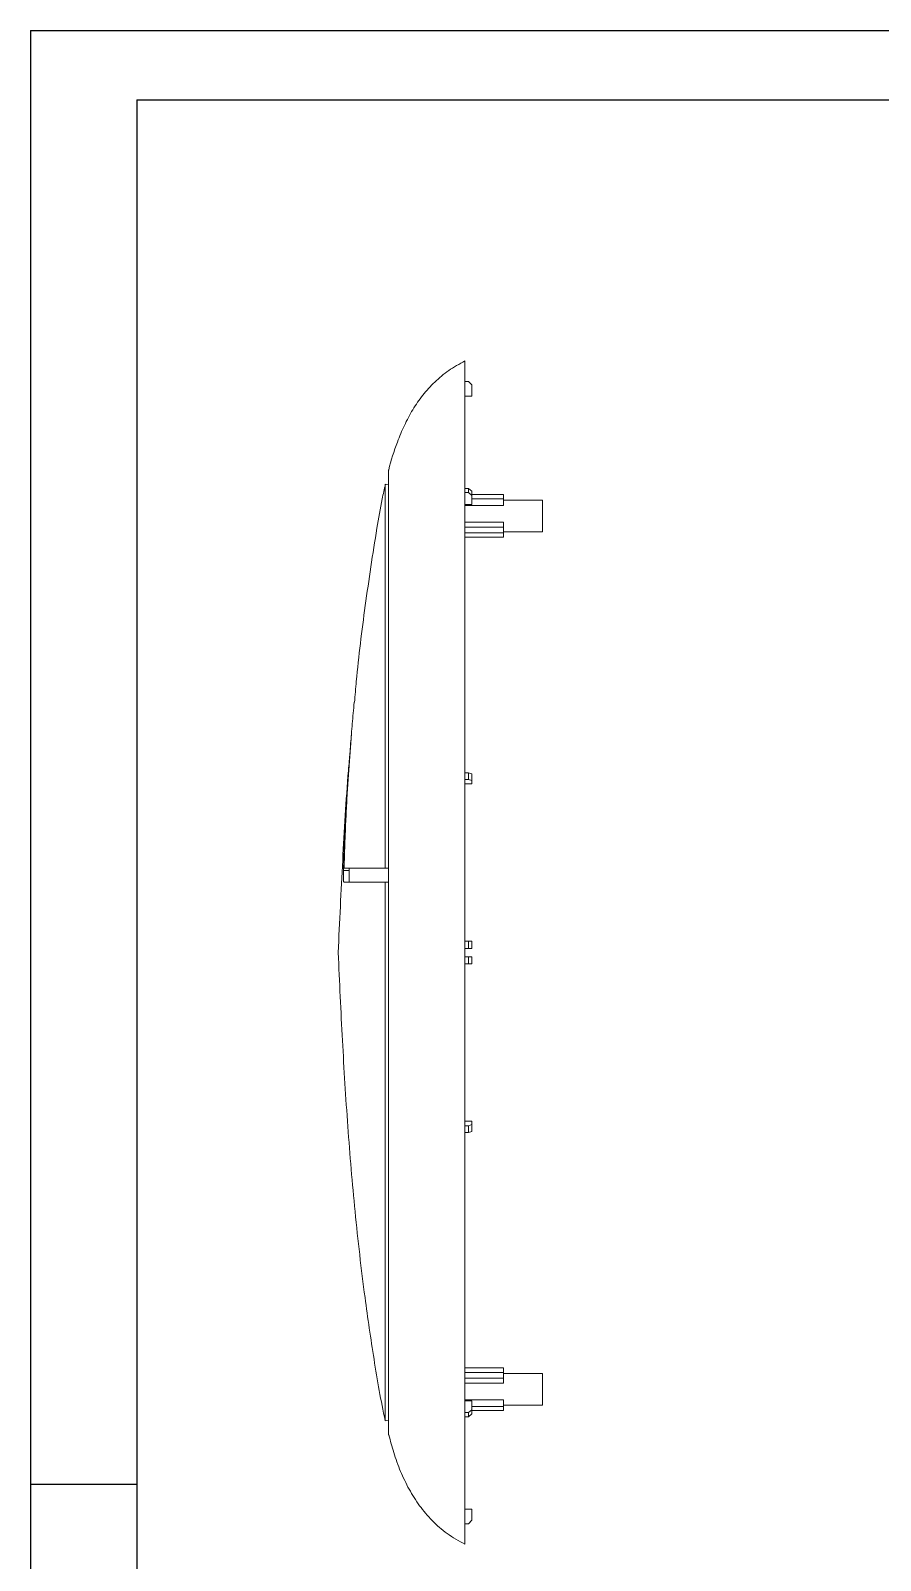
# Model space of a CAD drawing. Header units: inches. Extents: x 2104 to 3832, y 410 to 823.
# Drawn here: x 2104.1 to 2224.9, y 605.5 to 822.7 of the extents above; entities that cross this region are included whole.
import ezdxf

# ---------------------------------------------------------------- set-up
doc = ezdxf.new("R2010")
doc.units = ezdxf.units.IN

msp = doc.modelspace()

# ---------------------------------------------------------------- linework, layer by layer
for p, q in [((2104.15, 822.657), (2688.052, 822.657)), ((2104.15, 822.657), (2104.15, 409.797)), ((2119.259, 812.827), (2678.222, 812.827)), ((2119.259, 812.827), (2119.259, 419.627)), ((2119.259, 616.227), (2104.15, 616.227))]:
    msp.add_line(p, q)
at = {"color": 7, "linetype": 'Continuous', "lineweight": 15}
for p, q in [((2165.836, 607.758), (2165.836, 775.758)), ((2166.336, 772.856), (2165.836, 772.856)), ((2165.836, 772.855), (2166.336, 772.855)), ((2166.836, 772.356), (2166.336, 772.856)), ((2166.336, 772.855), (2166.336, 772.856)), ((2166.836, 772.355), (2166.336, 772.855)), ((2166.836, 772.356), (2166.836, 772.355)), ((2166.836, 770.758), (2166.836, 772.355)), ((2165.836, 770.758), (2166.836, 770.758)), ((2155.007, 760.258), (2155.007, 623.258)), ((2155.007, 758.149), (2154.523, 758.258)), ((2154.523, 758.258), (2154.523, 703.758)), ((2165.836, 757.66), (2166.336, 757.66)), ((2165.836, 757.073), (2166.336, 757.073)), ((2166.336, 757.073), (2166.336, 757.66)), ((2166.336, 757.66), (2166.836, 757.256)), ((2166.836, 756.668), (2166.336, 757.073)), ((2166.836, 757.256), (2166.836, 756.668)), ((2166.836, 756.786), (2171.336, 756.786)), ((2166.836, 755.376), (2166.836, 756.668)), ((2166.836, 756.198), (2171.336, 756.198)), ((2171.336, 756.786), (2171.336, 756.198)), ((2171.336, 756.198), (2171.336, 755.239)), ((2176.836, 756.008), (2171.336, 756.008)), ((2176.836, 756.008), (2176.836, 751.508)), ((2165.836, 755.376), (2166.836, 755.376)), ((2165.836, 755.239), (2171.336, 755.239)), ((2171.336, 752.873), (2165.836, 752.873)), ((2165.836, 752.176), (2171.336, 752.176)), ((2171.336, 752.873), (2171.336, 752.176)), ((2171.336, 752.176), (2171.336, 751.367)), ((2171.336, 751.508), (2176.836, 751.508)), ((2165.836, 751.367), (2171.336, 751.367)), ((2165.836, 750.73), (2171.336, 750.73)), ((2171.336, 751.367), (2171.336, 750.73)), ((2149.209, 715.721), (2149.711, 722.816)), ((2165.836, 717.294), (2166.336, 717.294)), ((2166.336, 716.343), (2166.336, 717.294)), ((2166.336, 717.294), (2166.836, 717.139)), ((2166.836, 717.139), (2166.836, 716.188)), ((2165.836, 716.343), (2166.336, 716.343)), ((2165.836, 715.695), (2166.836, 715.695)), ((2166.836, 716.188), (2166.336, 716.343)), ((2166.836, 715.695), (2166.836, 716.188)), ((2149.392, 703.395), (2149.406, 703.729)), ((2155.007, 703.738), (2154.523, 703.758)), ((2154.523, 701.758), (2154.523, 625.258)), ((2155.007, 701.741), (2154.523, 701.758)), ((2165.836, 693.358), (2166.336, 693.358)), ((2166.336, 692.358), (2166.336, 693.358)), ((2166.336, 693.358), (2166.836, 693.358)), ((2166.836, 693.358), (2166.836, 692.358)), ((2165.836, 692.358), (2166.336, 692.358)), ((2165.836, 691.158), (2166.336, 691.158)), ((2166.836, 692.358), (2166.336, 692.358)), ((2166.336, 690.158), (2166.336, 691.158)), ((2166.336, 691.158), (2166.836, 691.158)), ((2166.836, 691.158), (2166.836, 690.158)), ((2165.836, 690.158), (2166.336, 690.158)), ((2166.836, 690.158), (2166.336, 690.158)), ((2165.836, 667.821), (2166.836, 667.821)), ((2165.836, 667.173), (2166.336, 667.173)), ((2166.336, 667.173), (2166.836, 667.327)), ((2166.336, 666.222), (2166.336, 667.173)), ((2166.836, 667.327), (2166.836, 667.821)), ((2166.836, 667.327), (2166.836, 666.376)), ((2165.836, 666.222), (2166.336, 666.222)), ((2166.836, 666.376), (2166.336, 666.222)), ((2165.836, 632.786), (2171.336, 632.786)), ((2165.836, 632.149), (2171.336, 632.149)), ((2171.336, 632.149), (2171.336, 632.786)), ((2171.336, 631.34), (2171.336, 632.149)), ((2165.836, 631.34), (2171.336, 631.34)), ((2165.836, 630.643), (2171.336, 630.643)), ((2176.836, 632.008), (2171.336, 632.008)), ((2171.336, 630.643), (2171.336, 631.34)), ((2176.836, 627.508), (2176.836, 632.008)), ((2171.336, 628.277), (2165.836, 628.277)), ((2165.836, 628.139), (2166.836, 628.139)), ((2166.836, 626.847), (2166.836, 628.139)), ((2171.336, 627.317), (2171.336, 628.277)), ((2165.836, 626.443), (2166.336, 626.443)), ((2165.836, 625.855), (2166.336, 625.855)), ((2166.336, 626.443), (2166.836, 626.847)), ((2166.336, 625.855), (2166.336, 626.443)), ((2166.836, 626.26), (2166.336, 625.855)), ((2166.836, 627.317), (2171.336, 627.317)), ((2166.836, 626.847), (2166.836, 626.26)), ((2166.836, 626.73), (2171.336, 626.73)), ((2171.336, 627.508), (2176.836, 627.508)), ((2171.336, 626.73), (2171.336, 627.317)), ((2154.523, 625.258), (2155.007, 625.366)), ((2165.836, 612.758), (2166.836, 612.758)), ((2166.836, 611.161), (2166.836, 612.758)), ((2165.836, 610.661), (2166.336, 610.661)), ((2165.836, 610.659), (2166.336, 610.659)), ((2166.336, 610.661), (2166.836, 611.161)), ((2166.336, 610.659), (2166.836, 611.159)), ((2166.336, 610.659), (2166.336, 610.661)), ((2166.836, 611.161), (2166.836, 611.159))]:
    msp.add_line(p, q, dxfattribs=at)
at = {"color": 7, "linetype": 'Continuous', "lineweight": 15, "flags": 128}
for points in [[(2148.715, 703.758), (2148.914, 703.749), (2149.114, 703.741), (2149.314, 703.733), (2149.513, 703.724)], [(2148.593, 703.422), (2148.792, 703.415), (2148.992, 703.409), (2149.192, 703.402), (2149.392, 703.395)]]:
    msp.add_lwpolyline(points, dxfattribs=at)
at = {"color": 7, "linetype": 'Continuous', "lineweight": 15}
for points, knots in [([(2165.836, 775.758), (2165.052, 775.325), (2163.517, 774.477), (2161.522, 772.808), (2159.818, 770.933), (2158.39, 768.855), (2157.195, 766.614), (2156.029, 763.765), (2155.313, 761.611), (2155.004, 760.241), (2154.998, 760.215)], [0, 0, 0, 0, 0.137065, 0.2681354, 0.3963995, 0.5243059, 0.6534907, 0.7848284, 0.9959008, 1, 1, 1, 1]), ([(2154.553, 758.246), (2154.393, 757.558), (2153.911, 755.495), (2152.958, 749.746), (2151.649, 741.121), (2150.63, 732.871), (2150.237, 728.284), (2150.152, 727.293)], [0, 0, 0, 0, 0.067728, 0.2032187, 0.5584777, 0.9046135, 1, 1, 1, 1]), ([(2150.118, 727.298), (2150.069, 726.778), (2149.973, 725.759), (2149.839, 724.26), (2149.718, 722.82), (2149.56, 720.859), (2149.381, 718.439), (2149.188, 715.496), (2149.049, 713.076), (2148.95, 711.113), (2148.863, 709.221), (2148.773, 706.96), (2148.725, 705.181), (2148.701, 704.312)], [0, 0, 0, 0, 0.0679749, 0.1332843, 0.1959574, 0.2560249, 0.3894991, 0.5120461, 0.640058, 0.7052569, 0.7680703, 0.8868214, 1, 1, 1, 1]), ([(2149.535, 720.325), (2149.452, 719.412), (2148.985, 714.255), (2148.452, 704.728), (2148.043, 696.114), (2147.836, 691.758)], [0, 0, 0, 0, 0.0960289, 0.5428044, 1, 1, 1, 1]), ([(2148.593, 703.422), (2148.686, 706.381), (2148.813, 710.405), (2149.113, 714.422), (2149.192, 715.485)], [0, 0, 0, 0, 0.7352071, 1, 1, 1, 1]), ([(2148.701, 704.312), (2148.699, 704.229), (2148.698, 704.153), (2148.697, 704.016), (2148.697, 703.956), (2148.701, 703.811), (2148.707, 703.758), (2148.715, 703.758)], [0, 0, 0, 0, 0.25, 0.25, 0.5, 0.5, 1, 1, 1, 1]), ([(2148.715, 703.758), (2148.735, 703.758), (2148.775, 703.758), (2148.874, 703.758), (2149.019, 703.758), (2149.223, 703.758), (2149.527, 703.758), (2149.968, 703.758), (2150.497, 703.758), (2150.981, 703.758), (2151.371, 703.758), (2151.802, 703.758), (2152.256, 703.758), (2152.754, 703.758), (2153.175, 703.758), (2153.511, 703.758), (2153.739, 703.758), (2153.981, 703.758), (2154.238, 703.758), (2154.428, 703.758), (2154.523, 703.758)], [0, 0, 0, 0, 0.0252461, 0.0516538, 0.1149105, 0.1781642, 0.241418, 0.3679195, 0.494346, 0.5550776, 0.6207163, 0.6816531, 0.747069, 0.8081912, 0.8734522, 0.89863, 0.9239219, 0.9492789, 0.9746534, 1, 1, 1, 1]), ([(2149.513, 703.724), (2149.571, 703.725), (2149.685, 703.727), (2149.897, 703.729), (2150.134, 703.73), (2150.403, 703.732), (2150.701, 703.732), (2151.039, 703.732), (2151.431, 703.732), (2151.896, 703.732), (2152.441, 703.732), (2153.043, 703.732), (2153.719, 703.731), (2154.327, 703.732), (2154.816, 703.729), (2155.007, 703.728)], [0, 0, 0, 0, 0.0725098, 0.1451633, 0.2179341, 0.2887548, 0.362966, 0.4341797, 0.5096213, 0.594194, 0.6812208, 0.7700631, 0.8549754, 0.9435431, 1, 1, 1, 1]), ([(2148.636, 701.758), (2148.623, 701.758), (2148.612, 701.796), (2148.599, 701.91), (2148.596, 701.958), (2148.589, 702.07), (2148.587, 702.134), (2148.581, 702.352), (2148.58, 702.533), (2148.582, 702.94), (2148.586, 703.172), (2148.593, 703.422)], [0, 0, 0, 0, 0.25, 0.25, 0.375, 0.375, 0.5, 0.5, 0.75, 0.75, 1, 1, 1, 1]), ([(2154.523, 701.758), (2154.461, 701.758), (2154.337, 701.758), (2154.164, 701.758), (2153.997, 701.758), (2153.839, 701.758), (2153.686, 701.758), (2153.539, 701.758), (2153.395, 701.758), (2153.107, 701.758), (2152.7, 701.758), (2152.187, 701.758), (2151.722, 701.758), (2151.279, 701.758), (2150.881, 701.758), (2150.388, 701.758), (2149.852, 701.758), (2149.405, 701.758), (2149.097, 701.758), (2148.891, 701.758), (2148.74, 701.758), (2148.661, 701.758), (2148.636, 701.758)], [0, 0, 0, 0, 0.0161926, 0.032402, 0.0486165, 0.0648239, 0.0810115, 0.0971663, 0.1132751, 0.1293253, 0.1962005, 0.2586483, 0.3257248, 0.3879716, 0.455308, 0.517295, 0.6466175, 0.7759405, 0.8406023, 0.9052648, 0.9699274, 1, 1, 1, 1]), ([(2149.392, 703.395), (2149.386, 703.107), (2149.374, 702.532), (2149.387, 701.963), (2149.409, 701.752), (2149.426, 701.738), (2149.428, 701.736)], [0, 0, 0, 0, 0.31764159, 0.63528388, 0.95291349, 1, 1, 1, 1]), ([(2147.836, 691.758), (2148.028, 687.596), (2148.407, 679.366), (2149.161, 667.103), (2150.181, 654.929), (2151.278, 645.381), (2152.247, 638.402), (2152.927, 633.997), (2153.628, 629.624), (2154.222, 626.74), (2154.512, 625.332)], [0, 0, 0, 0, 0.18702246, 0.36983199, 0.55154317, 0.73536742, 0.80119648, 0.86784715, 0.93544688, 1, 1, 1, 1]), ([(2155.053, 623.27), (2155.262, 622.44), (2155.703, 620.684), (2156.665, 618.106), (2157.863, 615.557), (2159.343, 613.194), (2161.143, 611.064), (2163.293, 609.176), (2164.976, 608.238), (2165.836, 607.758)], [0, 0, 0, 0, 0.1313977, 0.2780041, 0.4217637, 0.5634349, 0.7048366, 0.8489789, 1, 1, 1, 1])]:
    msp.add_open_spline(points, degree=3, knots=knots, dxfattribs=at)

doc.saveas('drawing.dxf')
